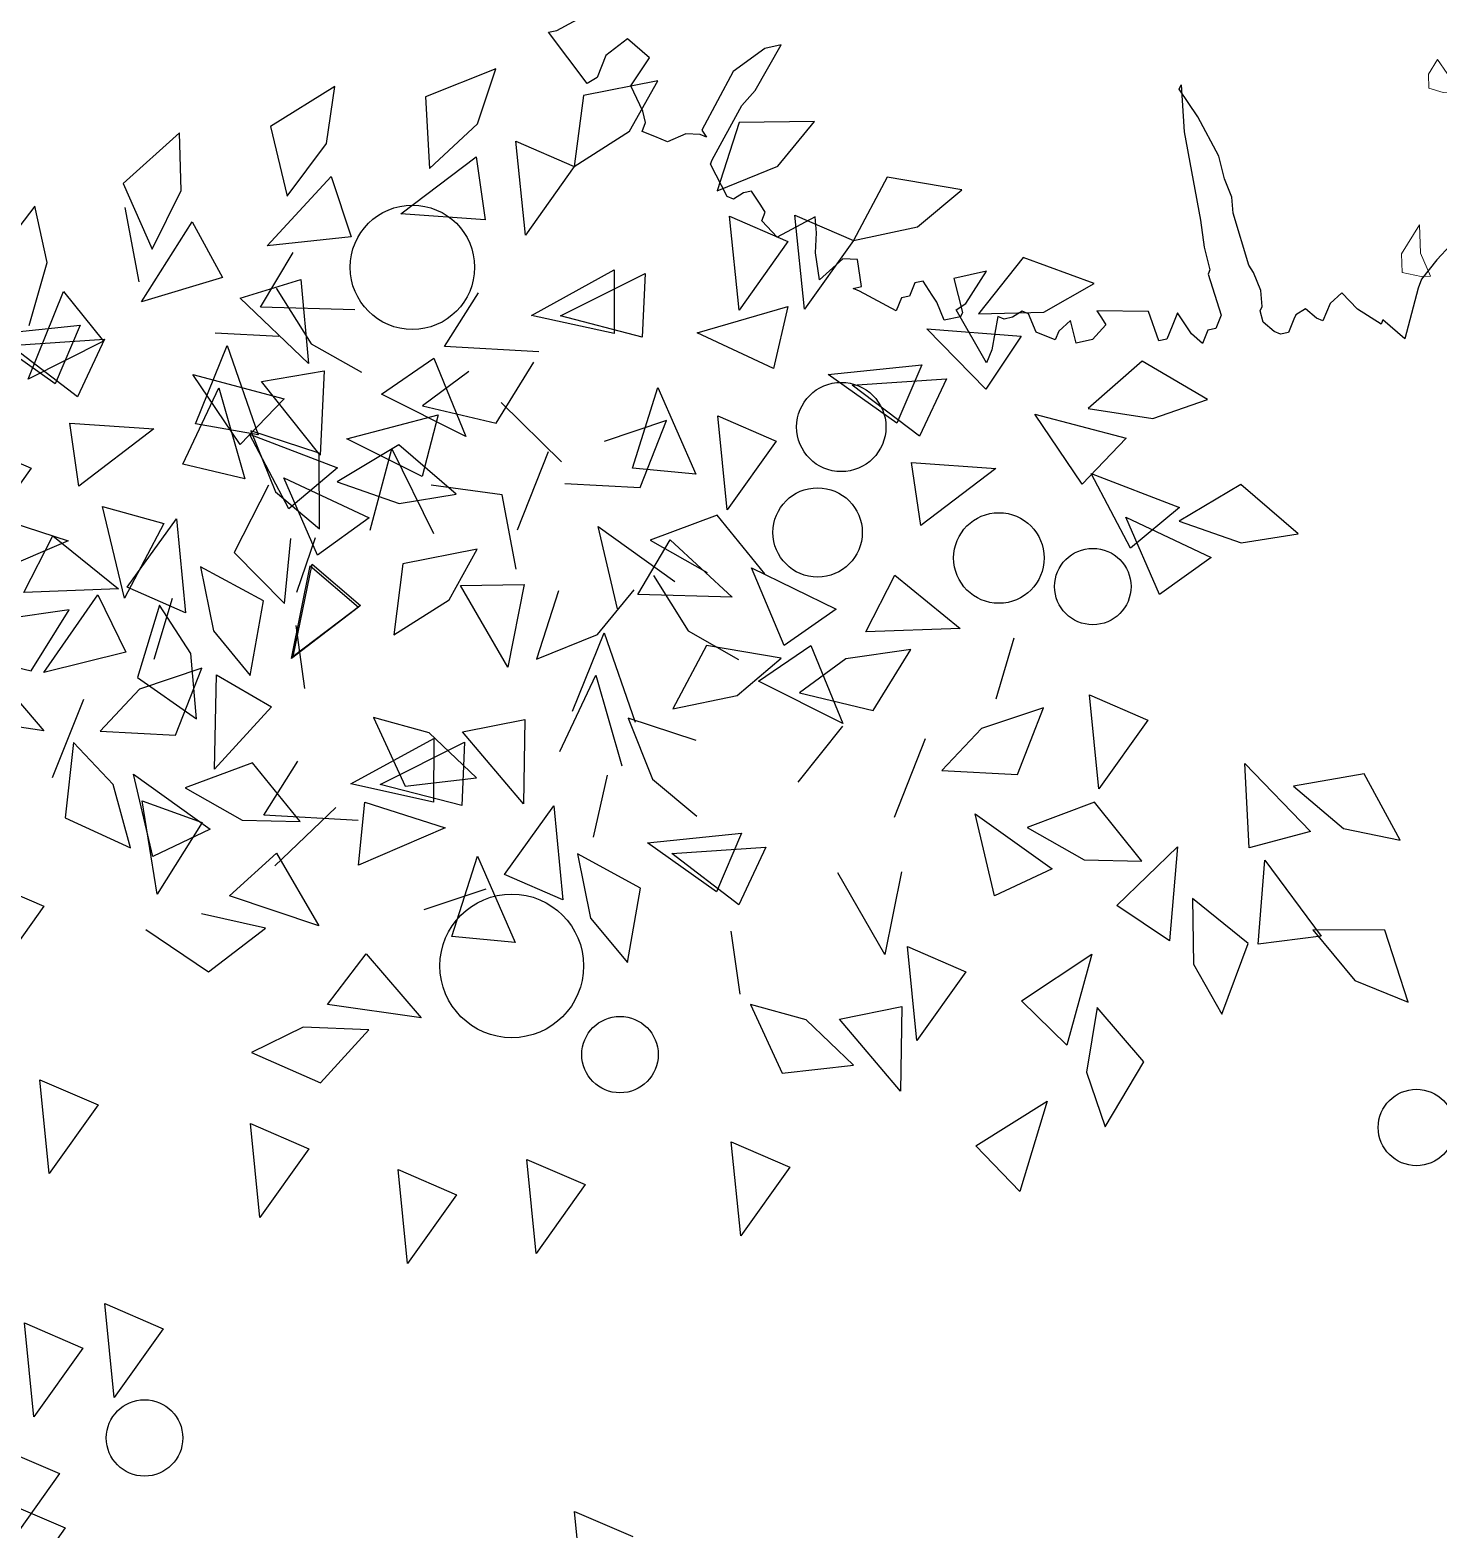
# Model space of a CAD drawing. Header units: millimetres. Extents: x 111 to 1506, y 14 to 566.
# Drawn here: x 241.748 to 243.521, y 188.426 to 190.313 of the extents above; entities that cross this region are included whole.
import ezdxf

# ---------------------------------------------------------------- set-up
doc = ezdxf.new("R2010")
doc.units = ezdxf.units.MM
doc.layers.add('ARBOLES', color=78, linetype='Continuous', lineweight=5)
doc.layers.add('G', color=254, linetype='Continuous', lineweight=5)
doc.layers.add('fer', color=8, linetype='Continuous')
doc.layers.add('FURN', color=253, linetype='Continuous')

# ---------------------------------------------------------------- blocks, each defined once
blk = doc.blocks.new('E1E')
at = {"layer": 'ARBOLES', "ltscale": 0.2}
for points in [[(96.7937, 58.9028), (96.8226, 58.9079), (96.8342, 58.8819), (96.8255, 58.8313), (96.8082, 58.8703), (96.7807, 58.897)], [(96.8676, 58.6318), (96.89, 58.634), (96.8987, 58.6144), (96.8944, 58.5891), (96.8727, 58.6029), (96.8546, 58.626)]]:
    blk.add_lwpolyline(points, close=True, dxfattribs=at)
blk = doc.blocks.new('tr')
at = {"layer": 'fer', "color": 97}
for p, q in [((1379.3242, 206.4834), (1379.348, 206.4748)), ((1379.3242, 206.4834), (1379.348, 206.4748)), ((1379.348, 206.4748), (1379.3778, 206.4661)), ((1379.348, 206.4748), (1379.3778, 206.4661)), ((1379.3778, 206.4661), (1379.3897, 206.4661)), ((1379.3778, 206.4661), (1379.3897, 206.4661)), ((1379.3897, 206.4661), (1379.4551, 206.4748)), ((1379.3897, 206.4661), (1379.4551, 206.4748)), ((1379.4551, 206.4748), (1379.4432, 206.4401)), ((1379.4551, 206.4748), (1379.4432, 206.4401)), ((1379.4551, 206.4748), (1379.4551, 206.4748)), ((1379.4551, 206.4748), (1379.4551, 206.4748)), ((1379.4492, 206.4401), (1379.4432, 206.4054)), ((1379.4432, 206.4401), (1379.4492, 206.4401)), ((1379.4492, 206.4401), (1379.4432, 206.4054)), ((1379.4432, 206.4401), (1379.4492, 206.4401)), ((1379.4432, 206.4054), (1379.4313, 206.3794)), ((1379.4432, 206.4054), (1379.4313, 206.3794)), ((1379.4432, 206.4054), (1379.4432, 206.4054)), ((1379.4432, 206.4054), (1379.4432, 206.4054)), ((1379.4313, 206.3794), (1379.4492, 206.3708)), ((1379.4313, 206.3794), (1379.4313, 206.3794)), ((1379.4313, 206.3794), (1379.4492, 206.3708)), ((1379.4313, 206.3794), (1379.4313, 206.3794)), ((1379.4492, 206.3708), (1379.4611, 206.3708)), ((1379.4492, 206.3708), (1379.4611, 206.3708)), ((1379.4611, 206.3708), (1379.473, 206.3708)), ((1379.4611, 206.3708), (1379.473, 206.3708)), ((1379.473, 206.3621), (1379.467, 206.3448)), ((1379.473, 206.3621), (1379.467, 206.3448)), ((1379.473, 206.3708), (1379.473, 206.3621)), ((1379.473, 206.3708), (1379.473, 206.3621)), ((1379.467, 206.3448), (1379.4789, 206.3361)), ((1379.467, 206.3448), (1379.467, 206.3448)), ((1379.467, 206.3448), (1379.4789, 206.3361)), ((1379.467, 206.3448), (1379.467, 206.3448)), ((1379.4789, 206.3361), (1379.4849, 206.3361)), ((1379.4789, 206.3361), (1379.4849, 206.3361)), ((1379.4849, 206.3361), (1379.5027, 206.3361)), ((1379.4849, 206.3361), (1379.5027, 206.3361)), ((1379.5027, 206.3361), (1379.5087, 206.3274)), ((1379.5027, 206.3361), (1379.5087, 206.3274)), ((1379.5087, 206.3274), (1379.5087, 206.3188)), ((1379.5087, 206.3274), (1379.5087, 206.3188)), ((1379.5087, 206.3188), (1379.5027, 206.3014)), ((1379.5087, 206.3188), (1379.5027, 206.3014)), ((1379.4849, 206.2928), (1379.467, 206.2841)), ((1379.4849, 206.2928), (1379.467, 206.2841)), ((1379.4908, 206.2928), (1379.4849, 206.2928)), ((1379.4908, 206.2928), (1379.4849, 206.2928)), ((1379.5027, 206.3014), (1379.4908, 206.2928)), ((1379.5027, 206.3014), (1379.4908, 206.2928)), ((1379.467, 206.2841), (1379.4492, 206.2668)), ((1379.467, 206.2841), (1379.4492, 206.2668)), ((1379.4432, 206.2581), (1379.3897, 206.2148)), ((1379.4432, 206.2581), (1379.3897, 206.2148)), ((1379.4492, 206.2668), (1379.4432, 206.2581)), ((1379.4492, 206.2668), (1379.4432, 206.2581)), ((1379.473, 206.2148), (1379.5146, 206.2495)), ((1379.473, 206.2148), (1379.5146, 206.2495)), ((1379.5146, 206.2495), (1379.5325, 206.2495)), ((1379.5146, 206.2495), (1379.5325, 206.2495)), ((1379.5325, 206.2495), (1379.5384, 206.2408)), ((1379.5325, 206.2495), (1379.5384, 206.2408)), ((1379.5384, 206.2408), (1379.5563, 206.2408)), ((1379.5384, 206.2408), (1379.5563, 206.2408)), ((1379.5563, 206.2408), (1379.5503, 206.2235)), ((1379.5563, 206.2408), (1379.5503, 206.2235)), ((1379.3897, 206.2148), (1379.3718, 206.2061)), ((1379.3897, 206.2148), (1379.3718, 206.2061)), ((1379.4432, 206.1975), (1379.467, 206.2148)), ((1379.4432, 206.1975), (1379.467, 206.2148)), ((1379.467, 206.2148), (1379.473, 206.2148)), ((1379.467, 206.2148), (1379.473, 206.2148)), ((1379.5503, 206.2235), (1379.5325, 206.1975)), ((1379.5503, 206.2235), (1379.5325, 206.1975)), ((1379.3718, 206.2061), (1379.354, 206.1888)), ((1379.3718, 206.2061), (1379.354, 206.1888)), ((1379.4135, 206.1801), (1379.4432, 206.1975)), ((1379.4135, 206.1801), (1379.4432, 206.1975)), ((1379.5325, 206.1975), (1379.5503, 206.1975)), ((1379.5325, 206.1975), (1379.5503, 206.1975)), ((1379.5503, 206.1975), (1379.5682, 206.1975)), ((1379.5503, 206.1975), (1379.5682, 206.1975)), ((1379.5682, 206.1975), (1379.5741, 206.1888)), ((1379.5682, 206.1975), (1379.5741, 206.1888)), ((1379.3182, 206.1195), (1379.4135, 206.1801)), ((1379.3182, 206.1195), (1379.4135, 206.1801)), ((1379.354, 206.1888), (1379.3302, 206.1715)), ((1379.354, 206.1888), (1379.3302, 206.1715)), ((1379.5741, 206.1888), (1379.5444, 206.1628)), ((1379.5741, 206.1888), (1379.5444, 206.1628)), ((1379.3302, 206.1715), (1379.2944, 206.1281)), ((1379.3302, 206.1715), (1379.2944, 206.1281)), ((1379.5444, 206.1628), (1379.5682, 206.1021)), ((1379.5444, 206.1628), (1379.5682, 206.1021)), ((1379.2944, 206.1281), (1379.2706, 206.0935)), ((1379.2944, 206.1281), (1379.2706, 206.0935)), ((1379.2825, 206.1021), (1379.3182, 206.1195)), ((1379.2825, 206.1021), (1379.3182, 206.1195)), ((1379.5741, 206.1108), (1379.5801, 206.1195)), ((1379.5741, 206.1108), (1379.5801, 206.1195)), ((1379.5801, 206.1195), (1379.6039, 206.1108)), ((1379.5801, 206.1195), (1379.6039, 206.1108)), ((1379.2647, 206.0935), (1379.2825, 206.1021)), ((1379.2647, 206.0935), (1379.2825, 206.1021)), ((1379.5682, 206.1021), (1379.5741, 206.1108)), ((1379.5682, 206.1021), (1379.5741, 206.1108)), ((1379.6039, 206.1108), (1379.6158, 206.0935)), ((1379.6039, 206.1108), (1379.6158, 206.0935)), ((1379.2706, 206.0935), (1379.2647, 206.0935)), ((1379.2706, 206.0935), (1379.2647, 206.0935)), ((1379.6158, 206.0935), (1379.592, 206.0761)), ((1379.6158, 206.0935), (1379.592, 206.0761)), ((1379.592, 206.0761), (1379.6099, 206.0675)), ((1379.592, 206.0761), (1379.6099, 206.0675)), ((1379.6099, 206.0675), (1379.6218, 206.0675)), ((1379.6099, 206.0675), (1379.6218, 206.0675)), ((1379.6218, 206.0675), (1379.6218, 206.0415)), ((1379.6218, 206.0675), (1379.6218, 206.0415)), ((1379.6218, 206.0415), (1379.6039, 206.0241)), ((1379.6218, 206.0415), (1379.6039, 206.0241)), ((1379.6039, 206.0241), (1379.6039, 206.0155)), ((1379.6039, 206.0241), (1379.6039, 206.0155)), ((1379.6039, 206.0155), (1379.6158, 206.0068)), ((1379.6039, 206.0155), (1379.6158, 206.0068)), ((1379.6158, 206.0068), (1379.6218, 205.9981)), ((1379.6158, 206.0068), (1379.6218, 205.9981)), ((1379.6218, 205.9895), (1379.6634, 205.9981)), ((1379.6218, 205.9981), (1379.6218, 205.9895)), ((1379.6218, 205.9895), (1379.6634, 205.9981)), ((1379.6218, 205.9981), (1379.6218, 205.9895)), ((1379.6813, 205.9981), (1379.6337, 205.9375)), ((1379.6813, 205.9981), (1379.6337, 205.9375)), ((1379.6634, 205.9981), (1379.6813, 205.9981)), ((1379.6634, 205.9981), (1379.6813, 205.9981)), ((1379.5741, 205.9548), (1379.598, 205.9202)), ((1379.6218, 205.9462), (1379.5741, 205.9548)), ((1379.5741, 205.9548), (1379.598, 205.9202)), ((1379.6218, 205.9462), (1379.5741, 205.9548)), ((1379.598, 205.9202), (1379.6337, 205.9462)), ((1379.598, 205.9202), (1379.6337, 205.9462)), ((1379.6337, 205.9375), (1379.6218, 205.9462)), ((1379.6337, 205.9375), (1379.6218, 205.9462)), ((1379.6337, 205.9462), (1379.6396, 205.9462)), ((1379.6337, 205.9462), (1379.6396, 205.9462)), ((1379.6515, 205.9288), (1379.6337, 205.9115)), ((1379.6515, 205.9288), (1379.6337, 205.9115)), ((1379.6396, 205.9462), (1379.6515, 205.9288)), ((1379.6396, 205.9462), (1379.6515, 205.9288)), ((1379.6337, 205.9115), (1379.6277, 205.9028)), ((1379.6337, 205.9115), (1379.6277, 205.9028)), ((1379.6337, 205.9115), (1379.6337, 205.9115)), ((1379.6337, 205.9115), (1379.6337, 205.9115)), ((1379.6277, 205.9028), (1379.6158, 205.8855)), ((1379.6277, 205.9028), (1379.6158, 205.8855)), ((1379.6158, 205.8855), (1379.6218, 205.8768)), ((1379.6158, 205.8855), (1379.6218, 205.8768)), ((1379.6218, 205.8768), (1379.6396, 205.8768)), ((1379.6218, 205.8768), (1379.6396, 205.8768)), ((1379.6396, 205.8768), (1379.6456, 205.8682)), ((1379.6396, 205.8768), (1379.6456, 205.8682)), ((1379.6456, 205.8682), (1379.6634, 205.8682)), ((1379.6456, 205.8682), (1379.6456, 205.8682)), ((1379.6456, 205.8682), (1379.6634, 205.8682)), ((1379.6456, 205.8682), (1379.6456, 205.8682)), ((1379.6634, 205.8682), (1379.6575, 205.8162)), ((1379.6634, 205.8682), (1379.6575, 205.8162)), ((1379.6515, 205.8162), (1379.6218, 205.7988)), ((1379.6515, 205.8162), (1379.6218, 205.7988)), ((1379.6575, 205.8075), (1379.6515, 205.8162)), ((1379.6575, 205.8075), (1379.6515, 205.8162)), ((1379.6575, 205.8162), (1379.6575, 205.8075)), ((1379.6575, 205.8162), (1379.6575, 205.8075)), ((1379.6218, 205.7988), (1379.6277, 205.7815)), ((1379.6218, 205.7988), (1379.6277, 205.7815)), ((1379.6277, 205.7815), (1379.6634, 205.7642)), ((1379.6277, 205.7815), (1379.6634, 205.7642)), ((1379.6634, 205.7642), (1379.6337, 205.7468)), ((1379.6634, 205.7642), (1379.6337, 205.7468)), ((1379.6634, 205.7642), (1379.6634, 205.7642)), ((1379.6634, 205.7642), (1379.6634, 205.7642)), ((1379.6337, 205.7468), (1379.6099, 205.7382)), ((1379.6337, 205.7468), (1379.6099, 205.7382)), ((1379.6099, 205.7382), (1379.592, 205.7295)), ((1379.6099, 205.7382), (1379.592, 205.7295)), ((1379.592, 205.7295), (1379.6337, 205.6948)), ((1379.592, 205.7295), (1379.6337, 205.6948)), ((1379.6337, 205.6948), (1379.6218, 205.6688)), ((1379.6337, 205.6948), (1379.6218, 205.6688)), ((1379.6337, 205.6948), (1379.6337, 205.6948)), ((1379.6337, 205.6948), (1379.6337, 205.6948)), ((1379.6099, 205.6688), (1379.6039, 205.6602)), ((1379.6099, 205.6688), (1379.6039, 205.6602)), ((1379.6158, 205.6688), (1379.6099, 205.6688)), ((1379.6158, 205.6688), (1379.6099, 205.6688)), ((1379.6218, 205.6688), (1379.6158, 205.6688)), ((1379.6218, 205.6688), (1379.6158, 205.6688)), ((1379.6039, 205.6602), (1379.592, 205.6429)), ((1379.6039, 205.6602), (1379.592, 205.6429)), ((1379.592, 205.6429), (1379.598, 205.6342)), ((1379.592, 205.6429), (1379.598, 205.6342)), ((1379.598, 205.6342), (1379.6099, 205.6255)), ((1379.598, 205.6342), (1379.6099, 205.6255)), ((1379.4075, 205.6082), (1379.4194, 205.5909)), ((1379.473, 205.5995), (1379.4075, 205.6082)), ((1379.4075, 205.6082), (1379.4194, 205.5909)), ((1379.473, 205.5995), (1379.4075, 205.6082)), ((1379.6099, 205.6169), (1379.5801, 205.5822)), ((1379.6099, 205.6169), (1379.5801, 205.5822)), ((1379.6099, 205.6255), (1379.6099, 205.6169)), ((1379.6099, 205.6255), (1379.6099, 205.6169)), ((1379.4194, 205.5909), (1379.4611, 205.5649)), ((1379.4194, 205.5909), (1379.4611, 205.5649)), ((1379.4968, 205.5909), (1379.473, 205.5995)), ((1379.4968, 205.5909), (1379.473, 205.5995)), ((1379.5741, 205.5822), (1379.4968, 205.5909)), ((1379.5741, 205.5822), (1379.4968, 205.5909)), ((1379.5801, 205.5822), (1379.5741, 205.5822)), ((1379.5801, 205.5822), (1379.5741, 205.5822)), ((1379.4611, 205.5649), (1379.5444, 205.5562)), ((1379.4611, 205.5649), (1379.5444, 205.5562)), ((1379.5444, 205.5562), (1379.5503, 205.5649)), ((1379.5444, 205.5562), (1379.5503, 205.5649)), ((1379.5503, 205.5649), (1379.5503, 205.5562)), ((1379.5503, 205.5649), (1379.5503, 205.5562)), ((1379.5503, 205.5562), (1379.5563, 205.5389)), ((1379.5503, 205.5562), (1379.5563, 205.5389)), ((1379.5563, 205.5389), (1379.5741, 205.5215)), ((1379.5563, 205.5389), (1379.5741, 205.5215)), ((1379.5741, 205.5215), (1379.5741, 205.5042)), ((1379.5741, 205.5215), (1379.5741, 205.5042)), ((1379.5741, 205.5042), (1379.5741, 205.4869)), ((1379.5741, 205.5042), (1379.5741, 205.4869)), ((1379.5503, 205.4782), (1379.5265, 205.4522)), ((1379.5503, 205.4782), (1379.5265, 205.4522)), ((1379.5622, 205.4869), (1379.5503, 205.4782)), ((1379.5622, 205.4869), (1379.5503, 205.4782)), ((1379.5503, 205.4782), (1379.5503, 205.4782)), ((1379.5503, 205.4782), (1379.5503, 205.4782)), ((1379.5741, 205.4869), (1379.5622, 205.4869)), ((1379.5741, 205.4869), (1379.5622, 205.4869)), ((1379.4849, 205.4609), (1379.473, 205.4262)), ((1379.4849, 205.4609), (1379.473, 205.4262)), ((1379.5265, 205.4522), (1379.4849, 205.4609)), ((1379.5265, 205.4522), (1379.4849, 205.4609)), ((1379.473, 205.4262), (1379.5027, 205.4089)), ((1379.473, 205.4262), (1379.5027, 205.4089)), ((1379.5027, 205.4089), (1379.5325, 205.4089)), ((1379.5027, 205.4089), (1379.5325, 205.4089)), ((1379.5444, 205.4002), (1379.5027, 205.3309)), ((1379.5444, 205.4002), (1379.5027, 205.3309)), ((1379.5325, 205.4089), (1379.5444, 205.4002)), ((1379.5325, 205.4089), (1379.5444, 205.4002)), ((1379.4968, 205.3396), (1379.4551, 205.3742)), ((1379.4968, 205.3396), (1379.4551, 205.3742)), ((1379.5027, 205.3309), (1379.4968, 205.3396)), ((1379.5027, 205.3309), (1379.4968, 205.3396))]:
    blk.add_line(p, q, dxfattribs=at)
blk = doc.blocks.new('PLANT')
for p, q in [((-0.382, 1.0627), (-0.4547, 1.0012)), ((-0.382, 0.9901), (-0.382, 1.0627)), ((-0.4547, 1.0012), (-0.4211, 0.9174)), ((-0.4211, 0.9174), (-0.382, 0.9901)), ((-0.567, 0.9766), (-0.6275, 0.9031)), ((-0.554, 0.9051), (-0.567, 0.9766)), ((-0.4797, 0.8283), (-0.4179, 0.9298)), ((-0.4179, 0.9298), (-0.3784, 0.8602)), ((-0.6275, 0.9031), (-0.5794, 0.8266)), ((-0.5794, 0.8266), (-0.554, 0.9051)), ((-0.5829, 0.7592), (-0.5347, 0.8679)), ((-0.5347, 0.8679), (-0.4865, 0.804)), ((-0.3784, 0.8602), (-0.4797, 0.8283)), ((-0.2797, 0.8512), (-0.3748, 0.8484)), ((-0.3249, 0.7944), (-0.2797, 0.8512)), ((-0.3748, 0.8484), (-0.4008, 0.7619)), ((-0.4865, 0.804), (-0.5829, 0.7592)), ((-0.4008, 0.7619), (-0.3249, 0.7944)), ((-0.1873, 0.7827), (-0.2284, 0.7023)), ((-0.0931, 0.7683), (-0.1873, 0.7827)), ((-0.4539, 0.7203), (-0.3404, 0.7554)), ((-0.3404, 0.7554), (-0.3569, 0.6771)), ((-0.1479, 0.7205), (-0.0931, 0.7683)), ((-0.3569, 0.6771), (-0.4539, 0.7203)), ((-0.2284, 0.7023), (-0.1479, 0.7205)), ((-0.8761, 0.7125), (-0.9066, 0.6223)), ((-0.8386, 0.6503), (-0.8761, 0.7125)), ((-0.0957, 0.6886), (0.0227, 0.6994)), ((0.0227, 0.6994), (-0.0097, 0.6262)), ((-0.4204, 0.6853), (-0.4666, 0.6021)), ((-0.3947, 0.6174), (-0.4204, 0.6853)), ((-0.2881, 0.6709), (-0.1701, 0.685)), ((-0.1701, 0.685), (-0.2004, 0.6109)), ((-0.0097, 0.6262), (-0.0957, 0.6886)), ((-0.2004, 0.6109), (-0.2881, 0.6709)), ((-0.8346, 0.5679), (-0.8386, 0.6503)), ((-0.5896, 0.5453), (-0.5878, 0.6254)), ((-0.5878, 0.6254), (-0.4844, 0.6008)), ((-0.9066, 0.6223), (-0.8346, 0.5679)), ((-0.814, 0.5036), (-0.8074, 0.6223)), ((-0.8074, 0.6223), (-0.7397, 0.5796)), ((-0.4055, 0.5355), (-0.3947, 0.6174)), ((-0.4844, 0.6008), (-0.5896, 0.5453)), ((-0.4666, 0.6021), (-0.4055, 0.5355)), ((-0.7397, 0.5796), (-0.814, 0.5036)), ((-0.3969, 0.4686), (-0.369, 0.5842)), ((-0.369, 0.5842), (-0.3101, 0.53)), ((-0.8486, 0.4428), (-0.8507, 0.5617)), ((-0.8507, 0.5617), (-0.7801, 0.5241)), ((-0.9901, 0.5432), (-1.0038, 0.449)), ((-0.9419, 0.4888), (-0.9901, 0.5432)), ((-0.3101, 0.53), (-0.3969, 0.4686)), ((-0.2097, 0.4524), (-0.2079, 0.5325)), ((-0.2079, 0.5325), (-0.1046, 0.5079)), ((-0.7801, 0.5241), (-0.8486, 0.4428)), ((-0.1371, 0.4742), (-0.038, 0.5127)), ((-0.038, 0.5127), (-0.0931, 0.4073)), ((-0.4625, 0.4992), (-0.5528, 0.4981)), ((-0.5528, 0.4981), (-0.4991, 0.4354)), ((-0.4313, 0.4092), (-0.4625, 0.4992)), ((-0.1046, 0.5079), (-0.2097, 0.4524)), ((-0.9231, 0.4084), (-0.9419, 0.4888)), ((-0.0931, 0.4073), (-0.1371, 0.4742)), ((-0.9062, 0.4668), (-0.832, 0.437)), ((-0.8913, 0.3489), (-0.9062, 0.4668)), ((-1.0038, 0.449), (-0.9231, 0.4084)), ((-0.832, 0.437), (-0.8913, 0.3489)), ((-0.5409, 0.4385), (-0.6206, 0.4308)), ((-0.4991, 0.4354), (-0.4313, 0.4092)), ((-0.0459, 0.4457), (-0.0763, 0.3689)), ((-0.0028, 0.3663), (-0.0459, 0.4457)), ((-0.2942, 0.4098), (-0.1899, 0.4298)), ((-0.1899, 0.4298), (-0.263, 0.3361)), ((0.1015, 0.3394), (0.1032, 0.4194)), ((0.1032, 0.4194), (0.2066, 0.3948)), ((0.6066, 0.3313), (0.6084, 0.4113)), ((0.2066, 0.3948), (0.1015, 0.3394)), ((0.7118, 0.3868), (0.6066, 0.3313)), ((-0.6369, 0.2617), (-0.6059, 0.3633)), ((-0.6059, 0.3633), (-0.5571, 0.2549)), ((-0.4604, 0.3748), (-0.3542, 0.3757)), ((-0.0763, 0.3689), (-0.0679, 0.2968)), ((-0.0679, 0.2968), (-0.0028, 0.3663)), ((-1.0717, 0.3561), (-1.0682, 0.261)), ((-1.0145, 0.3112), (-1.0717, 0.3561)), ((-0.8095, 0.3291), (-0.7072, 0.2685)), ((-0.7763, 0.2281), (-0.8095, 0.3291)), ((-0.9816, 0.2356), (-1.0145, 0.3112)), ((-0.469, 0.3005), (-0.5581, 0.3157)), ((-0.5581, 0.3157), (-0.5165, 0.2444)), ((-0.9755, 0.2961), (-0.897, 0.2801)), ((-0.9396, 0.1827), (-0.9755, 0.2961)), ((-0.4546, 0.2064), (-0.469, 0.3005)), ((-0.897, 0.2801), (-0.9396, 0.1827)), ((-0.7072, 0.2685), (-0.7763, 0.2281)), ((-0.5154, 0.1972), (-0.4394, 0.2715)), ((-0.4394, 0.2715), (-0.4487, 0.1529)), ((-0.4363, 0.2722), (-0.3496, 0.2467)), ((-0.0753, 0.2797), (-0.1444, 0.2393)), ((-1.0682, 0.261), (-0.9816, 0.2356)), ((-0.5571, 0.2549), (-0.6369, 0.2617)), ((-0.8907, 0.2291), (-0.8108, 0.2247)), ((-0.8387, 0.1222), (-0.8907, 0.2291)), ((-0.5165, 0.2444), (-0.4546, 0.2064)), ((-0.2068, 0.1334), (-0.2588, 0.2403)), ((-0.2588, 0.2403), (-0.1789, 0.2359)), ((-0.1789, 0.2359), (-0.2068, 0.1334)), ((-0.8108, 0.2247), (-0.8387, 0.1222)), ((-0.5777, 0.091), (-0.5699, 0.2096)), ((-0.5699, 0.2096), (-0.5026, 0.1662)), ((-0.8397, 0.0889), (-0.8954, 0.1939)), ((-0.8954, 0.1939), (-0.8154, 0.1923)), ((-0.8154, 0.1923), (-0.8397, 0.0889)), ((-0.4487, 0.1529), (-0.5154, 0.1972)), ((-0.2634, 0.2051), (-0.1834, 0.2035)), ((-0.2077, 0.1001), (-0.2634, 0.2051)), ((-0.1834, 0.2035), (-0.2077, 0.1001)), ((0.2187, 0.1092), (0.2204, 0.1892)), ((0.2204, 0.1892), (0.3238, 0.1646)), ((-1.054, 0.1235), (-1.1183, 0.1574)), ((-1.1183, 0.1574), (-1.0978, 0.0644)), ((-0.5026, 0.1662), (-0.5777, 0.091)), ((-0.4863, 0.1686), (-0.4658, 0.0756)), ((-0.422, 0.1347), (-0.4863, 0.1686)), ((0.3238, 0.1646), (0.2187, 0.1092)), ((-0.376, 0.0662), (-0.422, 0.1347)), ((-0.2846, 0.0756), (-0.2624, 0.1448)), ((-0.0586, 0.1333), (-0.1517, 0.1134)), ((-0.0929, 0.0692), (-0.0586, 0.1333)), ((-1.0079, 0.055), (-1.054, 0.1235)), ((-0.4743, 0.0473), (-0.4649, 0.1194)), ((-0.1517, 0.1134), (-0.1617, 0.0237)), ((-0.577, 0.1095), (-0.6232, 0.0263)), ((-0.3504, 0.1085), (-0.3441, 0.0184)), ((-0.5721, -0.017), (-0.5345, 0.0824)), ((-0.5345, 0.0824), (-0.493, -0.029)), ((-0.4658, 0.0756), (-0.376, 0.0662)), ((-0.3441, 0.0184), (-0.2846, 0.0756)), ((-1.0978, 0.0644), (-1.0079, 0.055)), ((-0.7391, -0.02), (-0.7374, 0.06)), ((-0.7374, 0.06), (-0.634, 0.0354)), ((-0.1617, 0.0237), (-0.0929, 0.0692)), ((-1.0097, -0.025), (-1.0079, 0.055)), ((-1.0079, 0.055), (-0.9046, 0.0305)), ((-0.5621, -0.0403), (-0.5512, 0.0416)), ((-0.5225, -0.0197), (-0.4743, 0.0473)), ((0.2914, -0.0362), (0.2932, 0.0438)), ((0.2932, 0.0438), (0.3965, 0.0193)), ((-0.9046, 0.0305), (-1.0097, -0.025)), ((-0.8997, 0.0097), (-0.8207, 0.0226)), ((-0.8207, 0.0226), (-0.826, -0.0835)), ((-0.634, 0.0354), (-0.7391, -0.02)), ((-0.6232, 0.0263), (-0.5621, -0.0403)), ((-0.4323, -0.0497), (-0.3428, 0.0286)), ((-0.379, -0.0394), (-0.2853, 0.0337)), ((-0.2677, 0.0209), (-0.1887, 0.0338)), ((-0.2065, -0.0268), (-0.1011, 0.0281)), ((-0.1011, 0.0281), (-0.1032, -0.0519)), ((0.3965, 0.0193), (0.2914, -0.0362)), ((-0.826, -0.0835), (-0.8997, 0.0097)), ((-0.5534, -0.1072), (-0.5256, 0.0084)), ((-0.7438, -0.1033), (-0.6609, -0.0182)), ((-0.6609, -0.0182), (-0.6379, -0.0949)), ((-0.493, -0.029), (-0.5721, -0.017)), ((-0.1119, -0.0921), (-0.0289, -0.007)), ((-0.0289, -0.007), (-0.006, -0.0837)), ((-0.9776, -0.1008), (-0.9758, -0.0208)), ((-0.9758, -0.0208), (-0.8724, -0.0453)), ((-0.4271, -0.057), (-0.4964, -0.0353)), ((-0.1032, -0.0519), (-0.2065, -0.0268)), ((-1.059, -0.0682), (-1.1283, -0.0464)), ((-1.1283, -0.0464), (-1.0914, -0.1342)), ((-0.8724, -0.0453), (-0.9776, -0.1008)), ((-0.4667, -0.0458), (-0.5534, -0.1072)), ((-0.3261, -0.0497), (-0.4323, -0.0497)), ((-0.2729, -0.0454), (-0.379, -0.0394)), ((-1.0014, -0.1273), (-1.059, -0.0682)), ((-0.3694, -0.1161), (-0.4271, -0.057)), ((-0.2937, -0.1016), (-0.1946, -0.0631)), ((-0.1946, -0.0631), (-0.2497, -0.1684)), ((-0.0774, -0.0665), (-0.0237, -0.1292)), ((-0.619, -0.0766), (-0.7094, -0.0777)), ((-0.7094, -0.0777), (-0.6557, -0.1404)), ((-0.5879, -0.1666), (-0.619, -0.0766)), ((-0.006, -0.0837), (-0.1119, -0.0921)), ((0.0549, -0.1756), (0.1036, -0.0812)), ((0.1036, -0.0812), (0.1321, -0.1966)), ((-0.6379, -0.0949), (-0.7438, -0.1033)), ((-0.2497, -0.1684), (-0.2937, -0.1016)), ((-1.0914, -0.1342), (-1.0014, -0.1273)), ((-0.4595, -0.123), (-0.3694, -0.1161)), ((-0.2025, -0.1301), (-0.2329, -0.2068)), ((-0.1594, -0.2095), (-0.2025, -0.1301)), ((-0.8707, -0.1722), (-0.7953, -0.1454)), ((-0.7953, -0.1454), (-0.7814, -0.2507)), ((-0.4508, -0.1659), (-0.3465, -0.146)), ((-0.3465, -0.146), (-0.4196, -0.2397)), ((-0.2388, -0.161), (-0.1634, -0.1342)), ((-0.1634, -0.1342), (-0.1495, -0.2395)), ((-0.1294, -0.1429), (-0.0448, -0.2265)), ((-0.1216, -0.2489), (-0.1294, -0.1429)), ((0.227, -0.1676), (0.1421, -0.1366)), ((0.1421, -0.1366), (0.1701, -0.2143)), ((0.3076, -0.23), (0.3093, -0.15)), ((0.3093, -0.15), (0.4127, -0.1746)), ((-0.4196, -0.2397), (-0.4508, -0.1659)), ((-0.1495, -0.2395), (-0.2388, -0.161)), ((-0.2285, -0.1987), (-0.1541, -0.1689)), ((-0.1541, -0.1689), (-0.1362, -0.2737)), ((0.2242, -0.2628), (0.227, -0.1676)), ((-0.7814, -0.2507), (-0.8707, -0.1722)), ((-0.8604, -0.2099), (-0.7861, -0.1801)), ((-0.7861, -0.1801), (-0.7682, -0.2849)), ((-0.652, -0.2791), (-0.6116, -0.1808)), ((-0.4649, -0.1825), (-0.545, -0.2341)), ((0.1321, -0.1966), (0.0549, -0.1756)), ((0.4127, -0.1746), (0.3076, -0.23)), ((-0.617, -0.201), (-0.5108, -0.2001)), ((-0.2329, -0.2068), (-0.2245, -0.279)), ((-0.1362, -0.2737), (-0.2285, -0.1987)), ((-0.7682, -0.2849), (-0.8604, -0.2099)), ((-0.2245, -0.279), (-0.1594, -0.2095)), ((-0.0448, -0.2265), (-0.1216, -0.2489)), ((0.1701, -0.2143), (0.2242, -0.2628)), ((-0.545, -0.2341), (-0.5225, -0.3216)), ((-0.4696, -0.2376), (-0.4175, -0.3173)), ((-0.3975, -0.2465), (-0.4696, -0.2376)), ((-0.0202, -0.3279), (0.0447, -0.2438)), ((0.0447, -0.2438), (0.052, -0.3625)), ((0.5864, -0.3148), (0.5882, -0.2348)), ((0.5882, -0.2348), (0.6916, -0.2594)), ((-1.0294, -0.2577), (-1.1016, -0.2488)), ((-1.1016, -0.2488), (-1.0494, -0.3285)), ((-0.9621, -0.3055), (-1.0294, -0.2577)), ((-0.7291, -0.259), (-0.6907, -0.3715)), ((-0.6256, -0.2752), (-0.7146, -0.26)), ((-0.3302, -0.2943), (-0.3975, -0.2465)), ((-0.0971, -0.2479), (-0.0587, -0.3604)), ((0.6916, -0.2594), (0.5864, -0.3148)), ((0.8653, -0.335), (0.867, -0.255)), ((0.867, -0.255), (0.9704, -0.2796)), ((-0.6112, -0.3694), (-0.6256, -0.2752)), ((-0.0045, -0.3236), (-0.1016, -0.2804)), ((-0.5238, -0.2881), (-0.5543, -0.3783)), ((-0.5465, -0.3846), (-0.4674, -0.2959)), ((-0.4863, -0.3503), (-0.5238, -0.2881)), ((-0.4175, -0.3173), (-0.3302, -0.2943)), ((0.8046, -0.3673), (0.8064, -0.2873)), ((0.8064, -0.2873), (0.9098, -0.3119)), ((-1.0494, -0.3285), (-0.9621, -0.3055)), ((-0.9639, -0.3855), (-0.9621, -0.3055)), ((-0.9621, -0.3055), (-0.8587, -0.33)), ((-0.672, -0.3786), (-0.596, -0.3043)), ((-0.596, -0.3043), (-0.6053, -0.4228)), ((-0.0681, -0.3153), (-0.1143, -0.3986)), ((-0.0423, -0.3833), (-0.0681, -0.3153)), ((0.0726, -0.3053), (0.0862, -0.3867)), ((0.1505, -0.351), (0.0726, -0.3053)), ((0.647, -0.3996), (0.6488, -0.3196)), ((0.6488, -0.3196), (0.7522, -0.3442)), ((-0.8587, -0.33), (-0.9639, -0.3855)), ((-0.6731, -0.3314), (-0.6112, -0.3694)), ((-0.6079, -0.3467), (-0.5285, -0.336)), ((-0.5285, -0.336), (-0.5367, -0.4419)), ((0.052, -0.3625), (-0.0202, -0.3279)), ((-0.6907, -0.3715), (-0.7695, -0.3573)), ((-0.5367, -0.4419), (-0.6079, -0.3467)), ((-0.4822, -0.4328), (-0.4863, -0.3503)), ((-0.3743, -0.4231), (-0.3489, -0.3472)), ((-0.3711, -0.4245), (-0.3459, -0.3485)), ((-0.3489, -0.3472), (-0.2574, -0.4014)), ((-0.3459, -0.3485), (-0.2543, -0.4024)), ((-0.0587, -0.3604), (-0.1375, -0.3462)), ((0.1307, -0.4442), (0.1505, -0.351)), ((0.7522, -0.3442), (0.647, -0.3996)), ((-0.4411, -0.3715), (-0.5465, -0.3846)), ((-0.295, -0.4131), (-0.2257, -0.3731)), ((-0.9269, -0.4243), (-0.8576, -0.3843)), ((-0.8576, -0.3843), (-0.825, -0.4854)), ((-0.6053, -0.4228), (-0.672, -0.3786)), ((-0.5543, -0.3783), (-0.4822, -0.4328)), ((-0.4616, -0.497), (-0.4551, -0.3783)), ((-0.4551, -0.3783), (-0.3874, -0.421)), ((-0.0532, -0.4651), (-0.0423, -0.3833)), ((-0.2574, -0.4014), (-0.3743, -0.4231)), ((-0.2543, -0.4024), (-0.3711, -0.4245)), ((-0.1998, -0.4823), (-0.1885, -0.4031)), ((-0.1885, -0.4031), (-0.0888, -0.4399)), ((-0.1143, -0.3986), (-0.0532, -0.4651)), ((-0.825, -0.4854), (-0.9269, -0.4243)), ((-0.419, -0.431), (-0.507, -0.4673)), ((-0.3874, -0.421), (-0.4616, -0.497)), ((-0.4412, -0.5002), (-0.419, -0.431)), ((-0.3343, -0.4276), (-0.4068, -0.4318)), ((-0.0445, -0.532), (-0.0167, -0.4165)), ((-0.0176, -0.5091), (-0.0206, -0.4291)), ((-0.0206, -0.4291), (0.084, -0.4474)), ((-0.0167, -0.4165), (0.0422, -0.4706)), ((0.3561, -0.4966), (0.3578, -0.4165)), ((0.3578, -0.4165), (0.4612, -0.4411)), ((-0.9662, -0.4388), (-1.0388, -0.443)), ((-1.0388, -0.443), (-0.9732, -0.512)), ((-0.8914, -0.4736), (-0.9662, -0.4388)), ((-0.4984, -0.4389), (-0.4277, -0.4766)), ((-0.4962, -0.5578), (-0.4984, -0.4389)), ((-0.315, -0.4366), (-0.3942, -0.46)), ((-0.3509, -0.5195), (-0.315, -0.4366)), ((-0.2152, -0.4425), (-0.3083, -0.4624)), ((-0.2495, -0.5065), (-0.2152, -0.4425)), ((-0.0888, -0.4399), (-0.1998, -0.4823)), ((0.084, -0.4474), (-0.0176, -0.5091)), ((0.4612, -0.4411), (0.3561, -0.4966)), ((-0.6309, -0.5285), (-0.6215, -0.4564)), ((-0.6052, -0.5005), (-0.505, -0.4651)), ((-0.505, -0.4651), (-0.5634, -0.5687)), ((-0.507, -0.4673), (-0.5007, -0.5574)), ((-0.3083, -0.4624), (-0.3183, -0.5521)), ((0.0422, -0.4706), (-0.0445, -0.532)), ((-0.9732, -0.512), (-0.8914, -0.4736)), ((-0.4277, -0.4766), (-0.4962, -0.5578)), ((-0.1391, -0.4849), (-0.2127, -0.5222)), ((-0.1594, -0.5729), (-0.1391, -0.4849)), ((-0.6911, -0.4934), (-0.6496, -0.6048)), ((-0.5634, -0.5687), (-0.6052, -0.5005)), ((-0.5007, -0.5574), (-0.4412, -0.5002)), ((-0.3183, -0.5521), (-0.2495, -0.5065)), ((-0.1101, -0.5015), (-0.2004, -0.5025)), ((-0.2004, -0.5025), (-0.1468, -0.5652)), ((-0.079, -0.5914), (-0.1101, -0.5015)), ((0.0427, -0.5007), (-0.023, -0.5507)), ((0.0385, -0.5909), (0.0427, -0.5007)), ((-0.701, -0.5709), (-0.6065, -0.5224)), ((-0.6065, -0.5224), (-0.6504, -0.6328)), ((-0.4457, -0.5112), (-0.3509, -0.5195)), ((-0.2127, -0.5222), (-0.2542, -0.5818)), ((-0.8354, -0.5842), (-0.7744, -0.5324)), ((-0.7744, -0.5324), (-0.7241, -0.626)), ((-0.6791, -0.5955), (-0.6309, -0.5285)), ((-0.5889, -0.6255), (-0.4994, -0.5472)), ((-0.539, -0.6518), (-0.5539, -0.5338)), ((-0.5539, -0.5338), (-0.4796, -0.5636)), ((-0.5356, -0.6152), (-0.4418, -0.5421)), ((-0.4994, -0.5472), (-0.4827, -0.6255)), ((-0.4418, -0.5421), (-0.4295, -0.6212)), ((-0.4796, -0.5636), (-0.539, -0.6518)), ((-0.3631, -0.6026), (-0.2577, -0.5476)), ((-0.1886, -0.5622), (-0.2682, -0.5699)), ((-0.2577, -0.5476), (-0.2598, -0.6277)), ((-0.1468, -0.5652), (-0.079, -0.5914)), ((-0.023, -0.5507), (-0.0531, -0.6168)), ((-0.7241, -0.626), (-0.8354, -0.5842)), ((-0.6504, -0.6328), (-0.701, -0.5709)), ((-0.624, -0.5698), (-0.5976, -0.6454)), ((-0.2542, -0.5818), (-0.1594, -0.5729)), ((0.15, -0.6541), (0.1517, -0.574)), ((0.1517, -0.574), (0.2551, -0.5986)), ((-0.6496, -0.6048), (-0.7287, -0.5928)), ((-0.2598, -0.6277), (-0.3631, -0.6026)), ((-0.2369, -0.6585), (-0.1835, -0.5988)), ((-0.1835, -0.5988), (-0.1209, -0.6846)), ((-0.0531, -0.6168), (0.0385, -0.5909)), ((-0.8715, -0.6055), (-0.9421, -0.6227)), ((-0.9421, -0.6227), (-0.8651, -0.6788)), ((-0.7916, -0.6264), (-0.8715, -0.6055)), ((-0.4295, -0.6212), (-0.5356, -0.6152)), ((-0.3422, -0.695), (-0.3514, -0.6154)), ((-0.3514, -0.6154), (-0.2456, -0.6257)), ((-0.8651, -0.6788), (-0.7916, -0.6264)), ((-0.4827, -0.6255), (-0.5889, -0.6255)), ((-0.2456, -0.6257), (-0.3422, -0.695)), ((-0.2845, -0.7389), (-0.2536, -0.6373)), ((-0.2536, -0.6373), (-0.2048, -0.7457)), ((-0.1081, -0.6258), (-0.0018, -0.625)), ((-0.1209, -0.6846), (-0.2369, -0.6585)), ((-0.1017, -0.7514), (-0.0529, -0.657)), ((-0.0529, -0.657), (-0.0245, -0.7724)), ((-0.7166, -0.725), (-0.666, -0.6631)), ((-0.666, -0.6631), (-0.5996, -0.7461)), ((-0.424, -0.7725), (-0.4572, -0.6716)), ((-0.4572, -0.6716), (-0.3549, -0.7321)), ((-0.2057, -0.6849), (-0.1642, -0.7562)), ((-0.1167, -0.7001), (-0.2057, -0.6849)), ((-0.1023, -0.7942), (-0.1167, -0.7001)), ((-0.5996, -0.7461), (-0.7166, -0.725)), ((-0.3549, -0.7321), (-0.424, -0.7725)), ((-0.2782, -0.8247), (-0.286, -0.7187)), ((-0.286, -0.7187), (-0.2014, -0.8022)), ((-0.7483, -0.7525), (-0.8146, -0.7821)), ((-0.6659, -0.7586), (-0.7483, -0.7525)), ((-0.2048, -0.7457), (-0.2845, -0.7389)), ((-0.7288, -0.8234), (-0.6659, -0.7586)), ((-0.6215, -0.7583), (-0.7016, -0.8098)), ((-0.5744, -0.8422), (-0.5357, -0.7721)), ((-0.4864, -0.8784), (-0.5384, -0.7715)), ((-0.5384, -0.7715), (-0.4585, -0.7759)), ((-0.5357, -0.7721), (-0.4556, -0.8418)), ((-0.8146, -0.7821), (-0.7288, -0.8234)), ((-0.4585, -0.7759), (-0.4864, -0.8784)), ((-0.5431, -0.8067), (-0.463, -0.8083)), ((-0.4873, -0.9117), (-0.5431, -0.8067)), ((-0.463, -0.8083), (-0.4873, -0.9117)), ((-0.3552, -0.8762), (-0.3534, -0.7961)), ((-0.3534, -0.7961), (-0.2501, -0.8207)), ((-0.4556, -0.8418), (-0.5744, -0.8422)), ((-0.5185, -0.8661), (-0.6006, -0.8749)), ((-0.6006, -0.8749), (-0.6605, -0.916)), ((-0.6605, -0.916), (-0.5687, -0.9412))]:
    blk.add_line(p, q)
for centre, radius in [((-0.2396, 1.1316), 0.0481), ((-0.7175, 0.4981), 0.0481), ((-0.7064, 0.3751), 0.057), ((-0.6504, 0.1515), 0.0562), ((0.0523, 0.1682), 0.0481), ((-0.7846, 0.1292), 0.0562), ((0, 0), 0.0904), ((0.7245, -0.2049), 0.0481), ((-0.7679, -0.4466), 0.0783)]:
    blk.add_circle(centre, radius)

msp = doc.modelspace()

# ---------------------------------------------------------------- hatches: boundary and pattern name
at = {"layer": 'G', "lineweight": 100, "ltscale": 1000}
h = msp.add_hatch(dxfattribs=at)
h.set_pattern_fill('AR-HBONE', color=256, scale=0.046, angle=-22.08523, style=0)
h.set_pattern_definition([(22.914772, (777.23143, 1670.63463), (0.097837146, 0.241122153), [0.552, -0.184]), (112.914772, (777.40091, 1670.70627), (0.097837146, 0.241122153), [0.552, -0.184])])
edge = h.paths.add_edge_path()
edge.add_line((221.74739, 201.07699), (222.24177, 203.56684))
edge.add_line((222.24177, 203.56684), (283.25265, 176.18215))
edge.add_line((283.25265, 176.18215), (282.61554, 174.27589))
edge.add_line((282.61554, 174.27589), (222.04443, 201.46319))

# ---------------------------------------------------------------- block references
at = {"lineweight": 100, "rotation": 247.9147716791316}
msp.add_blockref('tr', (570.80916, 1545.79429), dxfattribs=at)
at = {"layer": 'ARBOLES', "color": 0, "xscale": 0.8310831642732954, "yscale": 0.8310831642732954, "zscale": 0.8310831642732954, "rotation": 157.9147716791316}
msp.add_blockref('E1E', (336.44626, 205.11838), dxfattribs=at)
at = {"layer": 'FURN', "rotation": 247.9147716791316}
msp.add_blockref('PLANT', (242.35489, 189.13491), dxfattribs=at)

doc.saveas('drawing.dxf')
